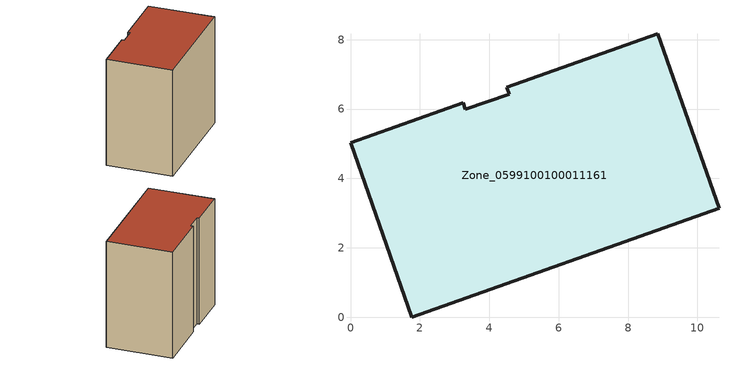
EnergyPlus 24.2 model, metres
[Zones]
Zone_0599100100011161
 floor ground (C_G): 3.25,6.18 3.31,6 4.57,6.43 4.51,6.63 8.86,8.17 10.62,3.14 1.76,0 0,5.03 z0
 wall outside (C_F): 8.86,8.17 4.51,6.63 4.57,6.43 3.31,6 3.25,6.18 0,5.03 1.76,0 10.62,3.14 8.86,8.17 z0:8.96
 roof outside (C_R): 3.31,6 3.25,6.18 0,5.03 1.76,0 10.62,3.14 8.86,8.17 4.51,6.63 4.57,6.43 z8.96
[BUILDING]
Pand.0599100100011161: North Axis=0; Terrain=City; Loads Convergence Tolerance Value=0.04; Temperature Convergence Tolerance Value=0.4; Solar Distribution=FullExterior; Maximum Number of Warmup Days=25; Minimum Number of Warmup Days=1
[Site:Location]
Rotterdam.The.Hague.AP_ZH_NLD Design_Conditions: Latitude=51.96; Longitude=4.45; Time Zone=1; Elevation=-4.5
[SITE:GROUNDTEMPERATURE:BUILDINGSURFACE]
18, 18, 18, 18, 18, 18, 18, 18, 18, 18, 18, 18
[MATERIAL] Thermal Absorptance=0.9; Solar Absorptance=0.7; Visible Absorptance=0.7
Name | Roughness | Thickness | Conductivity | Density | Specific Heat
G.TC.2015-2018 | MediumSmooth | 0.15 | 0.0428571 | 540 | 1210
F.TC.2015-2018 | Rough | 0.3 | 0.0666667 | 1920 | 840
R.TC.2015-2018 | MediumRough | 0.2 | 0.0333333 | 1500 | 1000
[CONSTRUCTION]
C_G: G.TC.2015-2018
C_F: F.TC.2015-2018
C_R: R.TC.2015-2018
[ZONE]
Zone_0599100100011161: Type=1; Multiplier=1; Ceiling Height=Autocalculate; Volume=Autocalculate; Floor Area=autocalculate; Part of Total Floor Area=Yes
[ZONEINFILTRATION:DESIGNFLOWRATE]
Infil_Zone_0599100100011161: Zone or ZoneList or Space or SpaceList=Zone_0599100100011161; Schedule=AlwaysOn; Design Flow Rate Calculation Method=Flow/Area; Flow Rate per Floor Area=0.0015; Constant Term Coefficient=1; Temperature Term Coefficient=0; Velocity Term Coefficient=0; Velocity Squared Term Coefficient=0
[HVACTEMPLATE:ZONE:IDEALLOADSAIRSYSTEM]
Zone_0599100100011161: Maximum Heating Supply Air Temperature=50; Minimum Cooling Supply Air Temperature=13; Maximum Heating Supply Air Humidity Ratio=0.0156; Minimum Cooling Supply Air Humidity Ratio=0.0077; Heating Limit=NoLimit; Cooling Limit=NoLimit; Dehumidification Control Type=ConstantSensibleHeatRatio; Cooling Sensible Heat Ratio=0.7; Dehumidification Setpoint=60; Humidification Control Type=None; Humidification Setpoint=30; Outdoor Air Method=None; Outdoor Air Flow Rate per Person=0.00944; Outdoor Air Flow Rate per Zone Floor Area=0; Outdoor Air Flow Rate per Zone=0; Demand Controlled Ventilation Type=None; Outdoor Air Economizer Type=NoEconomizer; Heat Recovery Type=None; Sensible Heat Recovery Effectiveness=0.7; Latent Heat Recovery Effectiveness=0.65
[ZONECONTROL:THERMOSTAT]
ThermostatControl_Zone_0599100100011161: Zone or ZoneList=Zone_0599100100011161; Control Type Schedule=DualSetpointControlType; Control 1=Thermostat_Zone_0599100100011161; Temperature Difference Between Cutout And Setpoint=0
[THERMOSTATSETPOINT:DUALSETPOINT]
Thermostat_Zone_0599100100011161: Heating Setpoint Temperature Schedule=HeatingSetpoint_Zone_0599100100011161; Cooling Setpoint Temperature Schedule=CoolingSetpoint_Zone_0599100100011161
[SCHEDULE:COMPACT]
HeatingSetpoint_Zone_0599100100011161: Through: 12/31, For: AllDays, Until: 24:00, 21
CoolingSetpoint_Zone_0599100100011161: Through: 12/31, For: AllDays, Until: 24:00, 24
DualSetpointControlType: Through: 12/31, For: AllDays, Until: 24:00, 4
AlwaysOn: Through: 12/31, For: AllDays, Until: 24:00, 1
